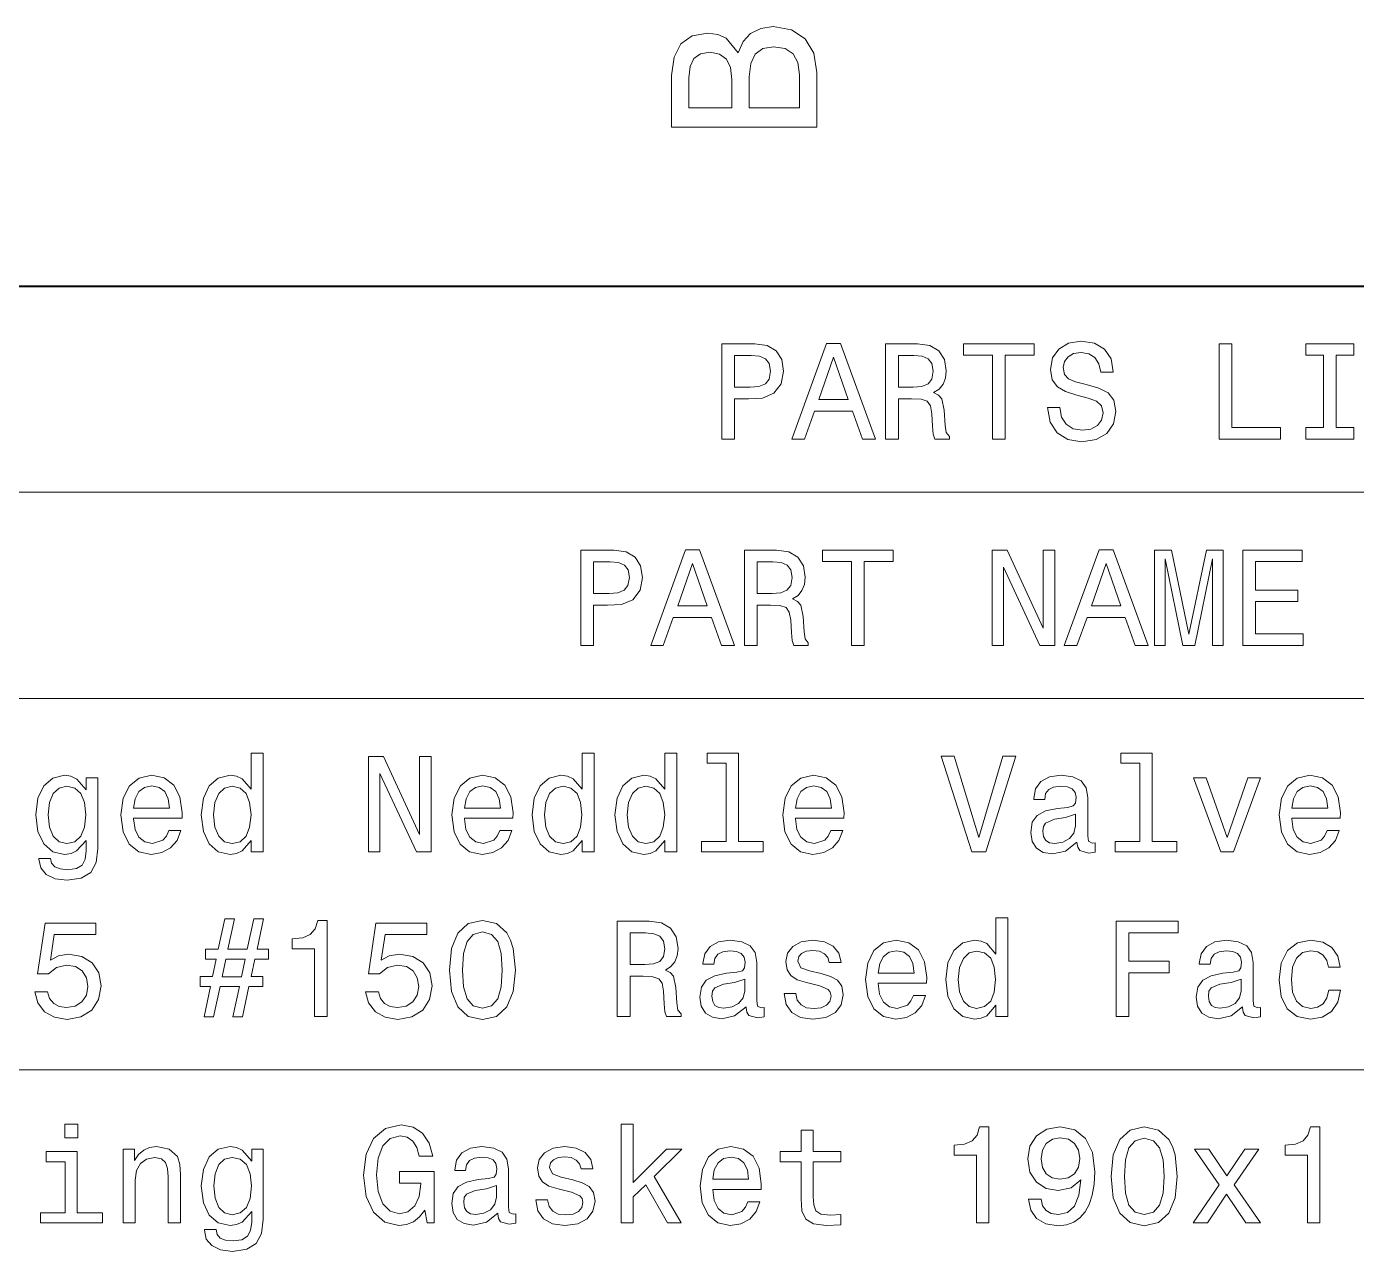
# Model space of a CAD drawing. Extents: x 0 to 420, y 0 to 297.
# Drawn here: x 324.03 to 356.1, y 263.74 to 293.26 of the extents above; entities that cross this region are included whole.
import ezdxf

# ---------------------------------------------------------------- set-up
doc = ezdxf.new("R2010")
doc.units = 0

msp = doc.modelspace()

# ---------------------------------------------------------------- linework, layer by layer
at = {"color": 7, "lineweight": 13}
for p, q in [((290.926, 287.009), (410.016, 287.009)), ((290.926, 282.035), (410.016, 282.035)), ((290.926, 277.062), (410.016, 277.062)), ((290.926, 268.114), (410.016, 268.114))]:
    msp.add_line(p, q, dxfattribs=at)
at = {"color": 7, "lineweight": 35}
msp.add_line((410, 287), (10, 287), dxfattribs=at)
at = {"color": 7, "lineweight": 13}
for points in [[(341.192, 292.63), (340.9, 292.983), (340.703, 293.074), (340.461, 293.104), (340.082, 293.039), (339.81, 292.842), (339.644, 292.525), (339.583, 292.081), (339.583, 290.835), (343.083, 290.835), (343.083, 292.151), (343.013, 292.62), (342.806, 292.968), (342.478, 293.185), (342.034, 293.261), (341.737, 293.215), (341.49, 293.094), (341.308, 292.898)], [(341.036, 291.985), (341.036, 291.299), (340.002, 291.299), (340.002, 292.025), (340.032, 292.298), (340.123, 292.489), (340.279, 292.605), (340.511, 292.646), (340.743, 292.6), (340.905, 292.479), (341.005, 292.272)], [(342.665, 292.096), (342.665, 291.299), (341.459, 291.299), (341.459, 292.05), (341.495, 292.368), (341.601, 292.595), (341.782, 292.731), (342.044, 292.777), (342.322, 292.731), (342.513, 292.605), (342.629, 292.393)], [(340.794, 283.318), (341.099, 283.318), (341.099, 284.289), (341.437, 284.289), (341.778, 284.305), (342.05, 284.421), (342.226, 284.646), (342.285, 284.955), (342.239, 285.24), (342.106, 285.448), (341.888, 285.574), (341.589, 285.617), (340.794, 285.617)], [(342.481, 283.318), (342.786, 283.318), (343.028, 283.994), (343.946, 283.994), (344.188, 283.318), (344.499, 283.318), (343.657, 285.621), (343.319, 285.621)], [(344.744, 283.318), (345.053, 283.318), (345.053, 284.289), (345.367, 284.289), (345.599, 284.279), (345.745, 284.232), (345.825, 284.123), (345.858, 283.927), (345.874, 283.629), (345.894, 283.434), (345.934, 283.318), (346.282, 283.318), (346.282, 283.38), (346.206, 283.473), (346.179, 283.646), (346.156, 284.017), (346.1, 284.292), (346.024, 284.378), (345.904, 284.441), (346.037, 284.524), (346.13, 284.64), (346.189, 284.786), (346.209, 284.961), (346.163, 285.24), (346.03, 285.448), (345.812, 285.574), (345.513, 285.617), (344.744, 285.617)], [(347.326, 283.318), (347.631, 283.318), (347.631, 285.339), (348.327, 285.339), (348.327, 285.617), (346.627, 285.617), (346.627, 285.339), (347.326, 285.339)], [(348.95, 284.076), (348.648, 284.076), (348.715, 283.725), (348.88, 283.467), (349.136, 283.311), (349.48, 283.255), (349.822, 283.308), (350.077, 283.453), (350.239, 283.682), (350.299, 283.984), (350.249, 284.255), (350.11, 284.431), (349.885, 284.547), (349.583, 284.633), (349.324, 284.696), (349.155, 284.769), (349.059, 284.875), (349.03, 285.041), (349.059, 285.19), (349.146, 285.303), (349.278, 285.379), (349.46, 285.405), (349.646, 285.372), (349.792, 285.283), (349.888, 285.134), (349.934, 284.931), (350.236, 284.931), (350.236, 284.938), (350.183, 285.25), (350.027, 285.482), (349.782, 285.627), (349.45, 285.677), (349.152, 285.627), (348.92, 285.488), (348.771, 285.273), (348.718, 284.994), (348.761, 284.746), (348.887, 284.577), (349.086, 284.464), (349.358, 284.378), (349.626, 284.302), (349.828, 284.229), (349.951, 284.123), (349.994, 283.951), (349.954, 283.775), (349.851, 283.642), (349.696, 283.559), (349.493, 283.533), (349.268, 283.569), (349.096, 283.675), (348.986, 283.848)], [(352.791, 283.318), (354.269, 283.318), (354.269, 283.596), (353.096, 283.596), (353.096, 285.617), (352.791, 285.617)], [(355.306, 283.596), (354.882, 283.596), (354.882, 283.318), (356.036, 283.318), (356.036, 283.596), (355.611, 283.596), (355.611, 285.339), (356.036, 285.339), (356.036, 285.617), (354.882, 285.617), (354.882, 285.339), (355.306, 285.339)], [(341.506, 285.336), (341.705, 285.316), (341.851, 285.253), (341.937, 285.137), (341.967, 284.955), (341.934, 284.762), (341.845, 284.646), (341.692, 284.587), (341.483, 284.57), (341.099, 284.57), (341.099, 285.336)], [(343.134, 284.275), (343.488, 285.289), (343.843, 284.275)], [(345.427, 285.336), (345.629, 285.316), (345.772, 285.253), (345.861, 285.137), (345.891, 284.955), (345.858, 284.762), (345.768, 284.646), (345.616, 284.587), (345.407, 284.57), (345.053, 284.57), (345.053, 285.336)], [(337.393, 278.344), (337.698, 278.344), (337.698, 279.315), (338.036, 279.315), (338.377, 279.331), (338.649, 279.447), (338.824, 279.673), (338.884, 279.981), (338.838, 280.266), (338.705, 280.475), (338.486, 280.601), (338.188, 280.644), (337.393, 280.644)], [(339.08, 278.344), (339.384, 278.344), (339.626, 279.02), (340.544, 279.02), (340.786, 278.344), (341.098, 278.344), (340.256, 280.647), (339.918, 280.647)], [(341.343, 278.344), (341.651, 278.344), (341.651, 279.315), (341.966, 279.315), (342.198, 279.305), (342.344, 279.259), (342.423, 279.149), (342.457, 278.954), (342.473, 278.655), (342.493, 278.46), (342.533, 278.344), (342.881, 278.344), (342.881, 278.407), (342.805, 278.5), (342.778, 278.672), (342.755, 279.043), (342.699, 279.318), (342.622, 279.404), (342.503, 279.467), (342.636, 279.55), (342.728, 279.666), (342.788, 279.812), (342.808, 279.988), (342.762, 280.266), (342.629, 280.475), (342.41, 280.601), (342.112, 280.644), (341.343, 280.644)], [(343.925, 278.344), (344.23, 278.344), (344.23, 280.365), (344.926, 280.365), (344.926, 280.644), (343.226, 280.644), (343.226, 280.365), (343.925, 280.365)], [(347.312, 278.344), (347.587, 278.344), (347.587, 280.23), (348.468, 278.344), (348.823, 278.344), (348.823, 280.644), (348.545, 280.644), (348.545, 278.758), (347.673, 280.644), (347.312, 280.644)], [(349.055, 278.344), (349.36, 278.344), (349.602, 279.02), (350.52, 279.02), (350.762, 278.344), (351.073, 278.344), (350.232, 280.647), (349.894, 280.647)], [(351.229, 278.344), (351.484, 278.344), (351.484, 280.432), (351.915, 278.344), (352.2, 278.344), (352.628, 280.432), (352.628, 278.344), (352.886, 278.344), (352.886, 280.644), (352.482, 280.644), (352.058, 278.616), (351.637, 280.644), (351.229, 280.644)], [(353.357, 278.344), (354.815, 278.344), (354.815, 278.622), (353.662, 278.622), (353.662, 279.401), (354.689, 279.401), (354.689, 279.676), (353.662, 279.676), (353.662, 280.365), (354.788, 280.365), (354.788, 280.644), (353.357, 280.644)], [(338.105, 280.362), (338.304, 280.342), (338.45, 280.279), (338.536, 280.163), (338.566, 279.981), (338.533, 279.789), (338.443, 279.673), (338.291, 279.613), (338.082, 279.597), (337.698, 279.597), (337.698, 280.362)], [(339.732, 279.302), (340.087, 280.316), (340.442, 279.302)], [(342.026, 280.362), (342.228, 280.342), (342.37, 280.279), (342.46, 280.163), (342.49, 279.981), (342.457, 279.789), (342.367, 279.673), (342.215, 279.613), (342.006, 279.597), (341.651, 279.597), (341.651, 280.362)], [(349.708, 279.302), (350.063, 280.316), (350.417, 279.302)], [(329.446, 273.645), (329.446, 273.37), (329.738, 273.37), (329.738, 275.75), (329.449, 275.75), (329.449, 274.878), (329.227, 275.13), (329.091, 275.19), (328.936, 275.213), (328.654, 275.147), (328.435, 274.961), (328.293, 274.663), (328.243, 274.262), (328.293, 273.861), (328.435, 273.559), (328.654, 273.37), (328.936, 273.307), (329.091, 273.33), (329.23, 273.39)], [(332.273, 273.37), (332.548, 273.37), (332.548, 275.256), (333.429, 273.37), (333.784, 273.37), (333.784, 275.67), (333.506, 275.67), (333.506, 273.785), (332.634, 275.67), (332.273, 275.67)], [(337.426, 273.645), (337.426, 273.37), (337.718, 273.37), (337.718, 275.75), (337.43, 275.75), (337.43, 274.878), (337.208, 275.13), (337.072, 275.19), (336.916, 275.213), (336.634, 275.147), (336.415, 274.961), (336.273, 274.663), (336.223, 274.262), (336.273, 273.861), (336.415, 273.559), (336.634, 273.37), (336.916, 273.307), (337.072, 273.33), (337.211, 273.39)], [(339.421, 273.645), (339.421, 273.37), (339.713, 273.37), (339.713, 275.75), (339.425, 275.75), (339.425, 274.878), (339.203, 275.13), (339.067, 275.19), (338.911, 275.213), (338.629, 275.147), (338.411, 274.961), (338.268, 274.663), (338.218, 274.262), (338.268, 273.861), (338.411, 273.559), (338.629, 273.37), (338.911, 273.307), (339.067, 273.33), (339.206, 273.39)], [(340.903, 275.505), (340.903, 273.615), (340.303, 273.615), (340.303, 273.37), (341.791, 273.37), (341.791, 273.615), (341.194, 273.615), (341.194, 275.75), (340.445, 275.75), (340.445, 275.505)], [(347.571, 275.674), (346.994, 273.715), (346.401, 275.674), (346.086, 275.674), (346.828, 273.37), (347.16, 273.37), (347.886, 275.674)], [(350.878, 275.505), (350.878, 273.615), (350.278, 273.615), (350.278, 273.37), (351.766, 273.37), (351.766, 273.615), (351.17, 273.615), (351.17, 275.75), (350.421, 275.75), (350.421, 275.505)], [(325.747, 273.45), (325.747, 275.15), (325.469, 275.15), (325.469, 274.862), (325.24, 275.123), (325.101, 275.19), (324.945, 275.213), (324.664, 275.147), (324.445, 274.961), (324.302, 274.663), (324.253, 274.262), (324.302, 273.857), (324.445, 273.559), (324.664, 273.37), (324.945, 273.307), (325.104, 273.33), (325.237, 273.39), (325.469, 273.642), (325.469, 273.39), (325.442, 273.191), (325.37, 273.049), (325.23, 272.966), (325.022, 272.936), (324.839, 272.956), (324.71, 273.006), (324.634, 273.092), (324.611, 273.208), (324.329, 273.208), (324.329, 273.195), (324.372, 272.982), (324.505, 272.823), (324.717, 272.721), (325.005, 272.684), (325.35, 272.734), (325.578, 272.873), (325.708, 273.115)], [(326.612, 274.176), (327.779, 274.176), (327.782, 274.311), (327.729, 274.693), (327.583, 274.978), (327.351, 275.15), (327.043, 275.213), (326.742, 275.147), (326.51, 274.961), (326.36, 274.659), (326.307, 274.262), (326.357, 273.854), (326.506, 273.556), (326.735, 273.37), (327.033, 273.307), (327.292, 273.35), (327.504, 273.463), (327.66, 273.642), (327.749, 273.881), (327.461, 273.881), (327.401, 273.748), (327.315, 273.649), (327.07, 273.569), (326.881, 273.606), (326.738, 273.722), (326.645, 273.91), (326.612, 274.166)], [(334.593, 274.176), (335.759, 274.176), (335.763, 274.311), (335.71, 274.693), (335.564, 274.978), (335.332, 275.15), (335.024, 275.213), (334.722, 275.147), (334.49, 274.961), (334.341, 274.659), (334.288, 274.262), (334.338, 273.854), (334.487, 273.556), (334.715, 273.37), (335.014, 273.307), (335.272, 273.35), (335.484, 273.463), (335.64, 273.642), (335.729, 273.881), (335.441, 273.881), (335.381, 273.748), (335.295, 273.649), (335.05, 273.569), (334.861, 273.606), (334.719, 273.722), (334.626, 273.91), (334.593, 274.166)], [(342.573, 274.176), (343.74, 274.176), (343.743, 274.311), (343.69, 274.693), (343.544, 274.978), (343.312, 275.15), (343.004, 275.213), (342.702, 275.147), (342.47, 274.961), (342.321, 274.659), (342.268, 274.262), (342.318, 273.854), (342.467, 273.556), (342.696, 273.37), (342.994, 273.307), (343.253, 273.35), (343.465, 273.463), (343.62, 273.642), (343.71, 273.881), (343.422, 273.881), (343.362, 273.748), (343.276, 273.649), (343.03, 273.569), (342.842, 273.606), (342.699, 273.722), (342.606, 273.91), (342.573, 274.166)], [(349.36, 273.602), (349.36, 273.592), (349.377, 273.48), (349.427, 273.4), (349.635, 273.337), (349.798, 273.364), (349.798, 273.589), (349.728, 273.579), (349.635, 273.622), (349.619, 273.755), (349.619, 274.676), (349.579, 274.911), (349.463, 275.077), (349.261, 275.176), (348.976, 275.213), (348.698, 275.173), (348.492, 275.06), (348.363, 274.885), (348.32, 274.653), (348.32, 274.633), (348.582, 274.633), (348.605, 274.772), (348.678, 274.872), (348.797, 274.931), (348.966, 274.954), (349.128, 274.938), (349.244, 274.888), (349.314, 274.802), (349.337, 274.683), (349.324, 274.543), (349.271, 274.474), (349.138, 274.441), (348.89, 274.414), (348.605, 274.355), (348.403, 274.248), (348.283, 274.083), (348.247, 273.838), (348.28, 273.619), (348.383, 273.456), (348.548, 273.354), (348.777, 273.317), (349.085, 273.387)], [(352.827, 273.37), (353.135, 273.37), (353.785, 275.15), (353.483, 275.15), (352.983, 273.715), (352.472, 275.15), (352.168, 275.15)], [(354.544, 274.176), (355.71, 274.176), (355.714, 274.311), (355.661, 274.693), (355.515, 274.978), (355.283, 275.15), (354.975, 275.213), (354.673, 275.147), (354.441, 274.961), (354.292, 274.659), (354.239, 274.262), (354.289, 273.854), (354.438, 273.556), (354.666, 273.37), (354.965, 273.307), (355.223, 273.35), (355.435, 273.463), (355.591, 273.642), (355.68, 273.881), (355.392, 273.881), (355.332, 273.748), (355.246, 273.649), (355.001, 273.569), (354.812, 273.606), (354.67, 273.722), (354.577, 273.91), (354.544, 274.166)], [(324.554, 274.262), (324.584, 274.557), (324.674, 274.775), (324.813, 274.905), (324.998, 274.951), (325.194, 274.905), (325.34, 274.775), (325.429, 274.557), (325.462, 274.262), (325.429, 273.96), (325.34, 273.745), (325.194, 273.612), (324.998, 273.569), (324.813, 273.612), (324.674, 273.745), (324.584, 273.963)], [(326.612, 274.421), (326.649, 274.649), (326.738, 274.819), (326.874, 274.921), (327.053, 274.958), (327.229, 274.921), (327.365, 274.819), (327.447, 274.649), (327.477, 274.421)], [(328.985, 274.951), (329.177, 274.905), (329.323, 274.775), (329.409, 274.56), (329.443, 274.262), (329.409, 273.96), (329.323, 273.745), (329.177, 273.612), (328.985, 273.569), (328.803, 273.612), (328.664, 273.745), (328.571, 273.963), (328.541, 274.262), (328.571, 274.557), (328.664, 274.772), (328.803, 274.905)], [(334.593, 274.421), (334.629, 274.649), (334.719, 274.819), (334.855, 274.921), (335.034, 274.958), (335.209, 274.921), (335.345, 274.819), (335.428, 274.649), (335.458, 274.421)], [(336.966, 274.951), (337.158, 274.905), (337.304, 274.775), (337.39, 274.56), (337.423, 274.262), (337.39, 273.96), (337.304, 273.745), (337.158, 273.612), (336.966, 273.569), (336.783, 273.612), (336.644, 273.745), (336.551, 273.963), (336.522, 274.262), (336.551, 274.557), (336.644, 274.772), (336.783, 274.905)], [(338.961, 274.951), (339.153, 274.905), (339.299, 274.775), (339.385, 274.56), (339.418, 274.262), (339.385, 273.96), (339.299, 273.745), (339.153, 273.612), (338.961, 273.569), (338.778, 273.612), (338.639, 273.745), (338.546, 273.963), (338.517, 274.262), (338.546, 274.557), (338.639, 274.772), (338.778, 274.905)], [(342.573, 274.421), (342.61, 274.649), (342.699, 274.819), (342.835, 274.921), (343.014, 274.958), (343.19, 274.921), (343.325, 274.819), (343.408, 274.649), (343.438, 274.421)], [(354.544, 274.421), (354.58, 274.649), (354.67, 274.819), (354.806, 274.921), (354.984, 274.958), (355.16, 274.921), (355.296, 274.819), (355.379, 274.649), (355.409, 274.421)], [(349.327, 273.993), (349.288, 273.821), (349.181, 273.688), (349.022, 273.602), (348.827, 273.572), (348.701, 273.589), (348.611, 273.642), (348.555, 273.735), (348.539, 273.864), (348.552, 273.98), (348.605, 274.063), (348.817, 274.156), (349.085, 274.195), (349.327, 274.275)], [(324.226, 269.996), (324.299, 269.725), (324.461, 269.513), (324.7, 269.38), (325.005, 269.33), (325.34, 269.39), (325.602, 269.552), (325.767, 269.811), (325.83, 270.142), (325.774, 270.451), (325.615, 270.692), (325.366, 270.848), (325.045, 270.905), (324.796, 270.865), (324.604, 270.755), (324.697, 271.375), (325.704, 271.375), (325.704, 271.647), (324.475, 271.647), (324.292, 270.427), (324.558, 270.427), (324.75, 270.583), (324.995, 270.639), (325.207, 270.603), (325.37, 270.497), (325.472, 270.335), (325.509, 270.126), (325.472, 269.917), (325.366, 269.755), (325.204, 269.652), (324.995, 269.615), (324.819, 269.639), (324.684, 269.715), (324.584, 269.834), (324.534, 269.996)], [(328.813, 271.756), (328.651, 271.021), (328.342, 271.021), (328.342, 270.785), (328.604, 270.785), (328.511, 270.361), (328.213, 270.361), (328.213, 270.122), (328.465, 270.122), (328.309, 269.39), (328.535, 269.39), (328.697, 270.122), (329.161, 270.122), (329.005, 269.39), (329.237, 269.39), (329.393, 270.122), (329.728, 270.122), (329.728, 270.361), (329.443, 270.361), (329.532, 270.785), (329.863, 270.785), (329.863, 271.021), (329.588, 271.021), (329.744, 271.756), (329.512, 271.756), (329.346, 271.021), (328.886, 271.021), (329.045, 271.756)], [(330.974, 269.397), (331.275, 269.397), (331.275, 271.713), (331.05, 271.713), (330.99, 271.511), (330.871, 271.375), (330.689, 271.296), (330.437, 271.269), (330.437, 271.034), (330.974, 271.034)], [(332.207, 269.996), (332.279, 269.725), (332.442, 269.513), (332.68, 269.38), (332.985, 269.33), (333.32, 269.39), (333.582, 269.552), (333.748, 269.811), (333.811, 270.142), (333.754, 270.451), (333.595, 270.692), (333.347, 270.848), (333.025, 270.905), (332.777, 270.865), (332.584, 270.755), (332.677, 271.375), (333.685, 271.375), (333.685, 271.647), (332.455, 271.647), (332.273, 270.427), (332.538, 270.427), (332.73, 270.583), (332.975, 270.639), (333.188, 270.603), (333.35, 270.497), (333.453, 270.335), (333.489, 270.126), (333.453, 269.917), (333.347, 269.755), (333.184, 269.652), (332.975, 269.615), (332.8, 269.639), (332.664, 269.715), (332.564, 269.834), (332.515, 269.996)], [(334.225, 270.52), (334.275, 270), (334.43, 269.629), (334.679, 269.403), (335.024, 269.33), (335.365, 269.403), (335.613, 269.629), (335.766, 270), (335.819, 270.52), (335.766, 271.037), (335.703, 271.243), (335.613, 271.412), (335.365, 271.637), (335.024, 271.713), (334.679, 271.637), (334.43, 271.408), (334.275, 271.037)], [(338.275, 269.397), (338.583, 269.397), (338.583, 270.368), (338.898, 270.368), (339.13, 270.358), (339.276, 270.311), (339.355, 270.202), (339.388, 270.006), (339.405, 269.708), (339.425, 269.513), (339.464, 269.397), (339.812, 269.397), (339.812, 269.46), (339.736, 269.552), (339.71, 269.725), (339.687, 270.096), (339.63, 270.371), (339.554, 270.457), (339.435, 270.52), (339.567, 270.603), (339.66, 270.719), (339.72, 270.865), (339.74, 271.04), (339.693, 271.319), (339.561, 271.528), (339.342, 271.654), (339.044, 271.697), (338.275, 271.697)], [(347.402, 269.672), (347.402, 269.397), (347.693, 269.397), (347.693, 271.776), (347.405, 271.776), (347.405, 270.905), (347.183, 271.156), (347.047, 271.216), (346.891, 271.239), (346.61, 271.173), (346.391, 270.987), (346.248, 270.689), (346.199, 270.288), (346.248, 269.887), (346.391, 269.586), (346.61, 269.397), (346.891, 269.334), (347.047, 269.357), (347.186, 269.417)], [(350.305, 269.397), (350.613, 269.397), (350.613, 270.454), (351.581, 270.454), (351.581, 270.729), (350.613, 270.729), (350.613, 271.418), (351.803, 271.418), (351.803, 271.697), (350.305, 271.697)], [(334.543, 270.52), (334.57, 270.921), (334.652, 271.209), (334.802, 271.378), (335.024, 271.438), (335.242, 271.378), (335.391, 271.209), (335.474, 270.921), (335.501, 270.52), (335.474, 270.116), (335.391, 269.827), (335.242, 269.658), (335.024, 269.602), (334.802, 269.658), (334.652, 269.827), (334.57, 270.116)], [(338.957, 271.415), (339.16, 271.395), (339.302, 271.332), (339.392, 271.216), (339.421, 271.034), (339.388, 270.842), (339.299, 270.726), (339.146, 270.666), (338.938, 270.649), (338.583, 270.649), (338.583, 271.415)], [(341.38, 269.629), (341.38, 269.619), (341.397, 269.506), (341.446, 269.426), (341.655, 269.363), (341.818, 269.39), (341.818, 269.615), (341.748, 269.605), (341.655, 269.648), (341.639, 269.781), (341.639, 270.702), (341.599, 270.938), (341.483, 271.103), (341.281, 271.203), (340.996, 271.239), (340.717, 271.199), (340.512, 271.087), (340.382, 270.911), (340.339, 270.679), (340.339, 270.659), (340.601, 270.659), (340.624, 270.798), (340.697, 270.898), (340.817, 270.958), (340.986, 270.981), (341.148, 270.964), (341.264, 270.914), (341.334, 270.828), (341.357, 270.709), (341.344, 270.57), (341.291, 270.5), (341.158, 270.467), (340.909, 270.441), (340.624, 270.381), (340.422, 270.275), (340.303, 270.109), (340.266, 269.864), (340.3, 269.645), (340.402, 269.483), (340.568, 269.38), (340.797, 269.344), (341.105, 269.413)], [(343.19, 270.434), (342.908, 270.5), (342.699, 270.576), (342.629, 270.732), (342.649, 270.842), (342.719, 270.921), (342.832, 270.971), (342.994, 270.991), (343.15, 270.971), (343.272, 270.911), (343.352, 270.822), (343.385, 270.702), (343.67, 270.702), (343.67, 270.709), (343.62, 270.924), (343.484, 271.093), (343.272, 271.199), (342.994, 271.239), (342.712, 271.199), (342.507, 271.09), (342.378, 270.928), (342.338, 270.722), (342.368, 270.523), (342.46, 270.384), (342.613, 270.285), (342.835, 270.215), (343.16, 270.136), (343.359, 270.053), (343.412, 269.987), (343.431, 269.887), (343.402, 269.764), (343.322, 269.672), (343.193, 269.612), (343.021, 269.592), (342.838, 269.612), (342.706, 269.682), (342.616, 269.794), (342.58, 269.95), (342.298, 269.95), (342.344, 269.685), (342.48, 269.493), (342.696, 269.377), (342.994, 269.334), (343.306, 269.377), (343.534, 269.493), (343.673, 269.678), (343.723, 269.92), (343.687, 270.129), (343.584, 270.272), (343.415, 270.364)], [(344.568, 270.202), (345.735, 270.202), (345.738, 270.338), (345.685, 270.719), (345.539, 271.004), (345.307, 271.176), (344.999, 271.239), (344.697, 271.173), (344.465, 270.987), (344.316, 270.686), (344.263, 270.288), (344.313, 269.88), (344.462, 269.582), (344.691, 269.397), (344.989, 269.334), (345.248, 269.377), (345.46, 269.489), (345.615, 269.668), (345.705, 269.907), (345.417, 269.907), (345.357, 269.774), (345.271, 269.675), (345.026, 269.595), (344.837, 269.632), (344.694, 269.748), (344.601, 269.937), (344.568, 270.192)], [(344.568, 270.447), (344.605, 270.676), (344.694, 270.845), (344.83, 270.948), (345.009, 270.984), (345.185, 270.948), (345.321, 270.845), (345.403, 270.676), (345.433, 270.447)], [(346.941, 270.977), (347.133, 270.931), (347.279, 270.802), (347.365, 270.586), (347.398, 270.288), (347.365, 269.987), (347.279, 269.771), (347.133, 269.639), (346.941, 269.595), (346.759, 269.639), (346.62, 269.771), (346.527, 269.99), (346.497, 270.288), (346.527, 270.583), (346.62, 270.798), (346.759, 270.931)], [(353.351, 269.629), (353.351, 269.619), (353.367, 269.506), (353.417, 269.426), (353.626, 269.363), (353.788, 269.39), (353.788, 269.615), (353.719, 269.605), (353.626, 269.648), (353.609, 269.781), (353.609, 270.702), (353.569, 270.938), (353.453, 271.103), (353.251, 271.203), (352.966, 271.239), (352.688, 271.199), (352.482, 271.087), (352.353, 270.911), (352.31, 270.679), (352.31, 270.659), (352.572, 270.659), (352.595, 270.798), (352.668, 270.898), (352.787, 270.958), (352.956, 270.981), (353.119, 270.964), (353.235, 270.914), (353.304, 270.828), (353.327, 270.709), (353.314, 270.57), (353.261, 270.5), (353.129, 270.467), (352.88, 270.441), (352.595, 270.381), (352.393, 270.275), (352.274, 270.109), (352.237, 269.864), (352.27, 269.645), (352.373, 269.483), (352.539, 269.38), (352.767, 269.344), (353.076, 269.413)], [(355.422, 270.586), (355.71, 270.586), (355.651, 270.852), (355.508, 271.06), (355.286, 271.19), (354.998, 271.239), (354.68, 271.173), (354.438, 270.987), (354.285, 270.686), (354.232, 270.281), (354.282, 269.88), (354.431, 269.582), (354.666, 269.397), (354.988, 269.334), (355.273, 269.383), (355.495, 269.523), (355.647, 269.741), (355.714, 270.033), (355.435, 270.033), (355.385, 269.847), (355.293, 269.708), (355.16, 269.622), (354.998, 269.595), (354.796, 269.639), (354.65, 269.771), (354.56, 269.987), (354.53, 270.291), (354.56, 270.59), (354.653, 270.805), (354.802, 270.938), (354.998, 270.984), (355.17, 270.954), (355.299, 270.878), (355.385, 270.752)], [(328.839, 270.785), (329.3, 270.785), (329.211, 270.358), (328.743, 270.358)], [(341.347, 270.02), (341.307, 269.847), (341.201, 269.715), (341.042, 269.629), (340.846, 269.599), (340.721, 269.615), (340.631, 269.668), (340.575, 269.761), (340.558, 269.89), (340.571, 270.006), (340.624, 270.089), (340.837, 270.182), (341.105, 270.222), (341.347, 270.301)], [(353.318, 270.02), (353.278, 269.847), (353.172, 269.715), (353.013, 269.629), (352.817, 269.599), (352.691, 269.615), (352.602, 269.668), (352.545, 269.761), (352.529, 269.89), (352.542, 270.006), (352.595, 270.089), (352.807, 270.182), (353.076, 270.222), (353.318, 270.301)], [(325.263, 266.803), (324.955, 266.803), (324.955, 266.471), (325.263, 266.471)], [(333.635, 264.731), (333.691, 264.423), (333.857, 264.423), (333.857, 265.666), (333.019, 265.666), (333.019, 265.384), (333.536, 265.384), (333.536, 265.364), (333.496, 265.059), (333.39, 264.834), (333.227, 264.691), (333.025, 264.645), (332.8, 264.705), (332.624, 264.884), (332.511, 265.179), (332.472, 265.583), (332.508, 265.984), (332.621, 266.279), (332.8, 266.458), (333.042, 266.521), (333.207, 266.488), (333.343, 266.395), (333.443, 266.239), (333.499, 266.03), (333.827, 266.03), (333.741, 266.348), (333.579, 266.587), (333.35, 266.733), (333.062, 266.786), (332.684, 266.703), (332.399, 266.461), (332.216, 266.08), (332.154, 265.573), (332.216, 265.063), (332.399, 264.681), (332.667, 264.44), (333.005, 264.36), (333.194, 264.387), (333.363, 264.453), (333.509, 264.569)], [(338.367, 264.423), (338.659, 264.423), (338.659, 265.049), (338.964, 265.344), (339.488, 264.423), (339.816, 264.423), (339.163, 265.546), (339.832, 266.203), (339.464, 266.203), (338.659, 265.401), (338.659, 266.803), (338.367, 266.803)], [(342.709, 265.894), (342.709, 265.003), (342.729, 264.715), (342.822, 264.516), (343.007, 264.4), (343.322, 264.36), (343.667, 264.377), (343.667, 264.628), (343.415, 264.609), (343.186, 264.635), (343.064, 264.718), (343.011, 264.857), (343.001, 265.053), (343.001, 265.894), (343.667, 265.894), (343.667, 266.143), (343.001, 266.143), (343.001, 266.663), (342.709, 266.663), (342.709, 266.143), (342.205, 266.143), (342.205, 265.894)], [(346.935, 264.423), (347.236, 264.423), (347.236, 266.74), (347.011, 266.74), (346.951, 266.537), (346.832, 266.401), (346.649, 266.322), (346.398, 266.295), (346.398, 266.06), (346.935, 266.06)], [(348.194, 264.993), (348.244, 264.731), (348.386, 264.529), (348.611, 264.403), (348.91, 264.357), (349.105, 264.38), (349.281, 264.44), (349.43, 264.542), (349.556, 264.688), (349.655, 264.87), (349.728, 265.096), (349.771, 265.354), (349.788, 265.653), (349.732, 266.12), (349.569, 266.461), (349.311, 266.667), (348.956, 266.74), (348.631, 266.68), (348.386, 266.521), (348.227, 266.276), (348.174, 265.967), (348.227, 265.649), (348.383, 265.407), (348.615, 265.255), (348.91, 265.205), (349.221, 265.268), (349.457, 265.46), (349.404, 265.092), (349.297, 264.831), (349.135, 264.675), (348.913, 264.625), (348.741, 264.648), (348.615, 264.721), (348.532, 264.837), (348.499, 264.993)], [(350.186, 265.546), (350.235, 265.026), (350.391, 264.655), (350.64, 264.43), (350.984, 264.357), (351.326, 264.43), (351.574, 264.655), (351.727, 265.026), (351.78, 265.546), (351.727, 266.063), (351.664, 266.269), (351.574, 266.438), (351.326, 266.663), (350.984, 266.74), (350.64, 266.663), (350.391, 266.435), (350.235, 266.063)], [(354.915, 264.423), (355.216, 264.423), (355.216, 266.74), (354.991, 266.74), (354.931, 266.537), (354.812, 266.401), (354.63, 266.322), (354.378, 266.295), (354.378, 266.06), (354.915, 266.06)], [(326.357, 264.423), (326.649, 264.423), (326.649, 265.45), (326.679, 265.686), (326.775, 265.858), (326.924, 265.964), (327.123, 266.004), (327.282, 265.971), (327.381, 265.881), (327.431, 265.732), (327.447, 265.533), (327.447, 264.423), (327.739, 264.423), (327.739, 265.593), (327.726, 265.828), (327.666, 266.024), (327.471, 266.203), (327.166, 266.266), (326.997, 266.242), (326.854, 266.179), (326.732, 266.073), (326.636, 265.931), (326.636, 266.203), (326.357, 266.203)], [(329.738, 264.503), (329.738, 266.203), (329.459, 266.203), (329.459, 265.914), (329.23, 266.176), (329.091, 266.242), (328.936, 266.266), (328.654, 266.199), (328.435, 266.014), (328.293, 265.715), (328.243, 265.314), (328.293, 264.91), (328.435, 264.612), (328.654, 264.423), (328.936, 264.36), (329.095, 264.383), (329.227, 264.443), (329.459, 264.695), (329.459, 264.443), (329.433, 264.244), (329.36, 264.102), (329.221, 264.019), (329.012, 263.989), (328.829, 264.009), (328.7, 264.058), (328.624, 264.145), (328.601, 264.261), (328.319, 264.261), (328.319, 264.247), (328.362, 264.035), (328.495, 263.876), (328.707, 263.773), (328.995, 263.737), (329.34, 263.787), (329.569, 263.926), (329.698, 264.168)], [(335.395, 264.655), (335.395, 264.645), (335.411, 264.532), (335.461, 264.453), (335.67, 264.39), (335.832, 264.416), (335.832, 264.642), (335.763, 264.632), (335.67, 264.675), (335.653, 264.807), (335.653, 265.729), (335.613, 265.964), (335.497, 266.13), (335.295, 266.229), (335.01, 266.266), (334.732, 266.226), (334.526, 266.113), (334.397, 265.938), (334.354, 265.706), (334.354, 265.686), (334.616, 265.686), (334.639, 265.825), (334.712, 265.924), (334.831, 265.984), (335, 266.007), (335.163, 265.991), (335.279, 265.941), (335.348, 265.855), (335.372, 265.735), (335.358, 265.596), (335.305, 265.527), (335.173, 265.493), (334.924, 265.467), (334.639, 265.407), (334.437, 265.301), (334.318, 265.135), (334.281, 264.89), (334.314, 264.672), (334.417, 264.509), (334.583, 264.406), (334.811, 264.37), (335.12, 264.44)], [(337.204, 265.46), (336.923, 265.527), (336.714, 265.603), (336.644, 265.759), (336.664, 265.868), (336.734, 265.947), (336.846, 265.997), (337.009, 266.017), (337.164, 265.997), (337.287, 265.938), (337.367, 265.848), (337.4, 265.729), (337.685, 265.729), (337.685, 265.735), (337.635, 265.951), (337.499, 266.12), (337.287, 266.226), (337.009, 266.266), (336.727, 266.226), (336.522, 266.116), (336.392, 265.954), (336.353, 265.749), (336.382, 265.55), (336.475, 265.411), (336.628, 265.311), (336.85, 265.242), (337.174, 265.162), (337.373, 265.079), (337.426, 265.013), (337.446, 264.913), (337.416, 264.791), (337.337, 264.698), (337.208, 264.638), (337.035, 264.618), (336.853, 264.638), (336.72, 264.708), (336.631, 264.821), (336.594, 264.976), (336.313, 264.976), (336.359, 264.711), (336.495, 264.519), (336.71, 264.403), (337.009, 264.36), (337.32, 264.403), (337.549, 264.519), (337.688, 264.705), (337.738, 264.947), (337.701, 265.155), (337.599, 265.298), (337.43, 265.391)], [(340.578, 265.228), (341.745, 265.228), (341.748, 265.364), (341.695, 265.745), (341.549, 266.03), (341.317, 266.203), (341.009, 266.266), (340.707, 266.199), (340.475, 266.014), (340.326, 265.712), (340.273, 265.314), (340.323, 264.907), (340.472, 264.609), (340.701, 264.423), (340.999, 264.36), (341.257, 264.403), (341.47, 264.516), (341.625, 264.695), (341.715, 264.933), (341.426, 264.933), (341.367, 264.801), (341.281, 264.701), (341.035, 264.622), (340.846, 264.658), (340.704, 264.774), (340.611, 264.963), (340.578, 265.218)], [(348.495, 265.971), (348.529, 266.176), (348.621, 266.339), (348.767, 266.441), (348.956, 266.478), (349.152, 266.441), (349.301, 266.339), (349.394, 266.179), (349.43, 265.974), (349.394, 265.765), (349.301, 265.609), (349.148, 265.513), (348.946, 265.48), (348.764, 265.513), (348.621, 265.609), (348.529, 265.762)], [(350.504, 265.546), (350.53, 265.947), (350.613, 266.236), (350.762, 266.405), (350.984, 266.464), (351.203, 266.405), (351.352, 266.236), (351.435, 265.947), (351.462, 265.546), (351.435, 265.142), (351.352, 264.854), (351.203, 264.685), (350.984, 264.628), (350.762, 264.685), (350.613, 264.854), (350.53, 265.142)], [(352.506, 264.423), (352.963, 265.116), (353.434, 264.423), (353.785, 264.423), (353.148, 265.341), (353.748, 266.203), (353.41, 266.203), (352.976, 265.556), (352.542, 266.203), (352.197, 266.203), (352.787, 265.338), (352.164, 264.423)], [(325.254, 264.668), (325.254, 266.143), (324.505, 266.143), (324.505, 265.894), (324.962, 265.894), (324.962, 264.668), (324.365, 264.668), (324.365, 264.423), (325.857, 264.423), (325.857, 264.668)], [(328.544, 265.314), (328.574, 265.609), (328.664, 265.828), (328.803, 265.957), (328.989, 266.004), (329.184, 265.957), (329.33, 265.828), (329.419, 265.609), (329.453, 265.314), (329.419, 265.013), (329.33, 264.797), (329.184, 264.665), (328.989, 264.622), (328.803, 264.665), (328.664, 264.797), (328.574, 265.016)], [(340.578, 265.474), (340.614, 265.702), (340.704, 265.871), (340.84, 265.974), (341.019, 266.01), (341.194, 265.974), (341.33, 265.871), (341.413, 265.702), (341.443, 265.474)], [(335.362, 265.046), (335.322, 264.874), (335.216, 264.741), (335.057, 264.655), (334.861, 264.625), (334.735, 264.642), (334.646, 264.695), (334.589, 264.788), (334.573, 264.917), (334.586, 265.033), (334.639, 265.116), (334.851, 265.208), (335.12, 265.248), (335.362, 265.328)]]:
    msp.add_lwpolyline(points, close=True, dxfattribs=at)

doc.saveas('drawing.dxf')
